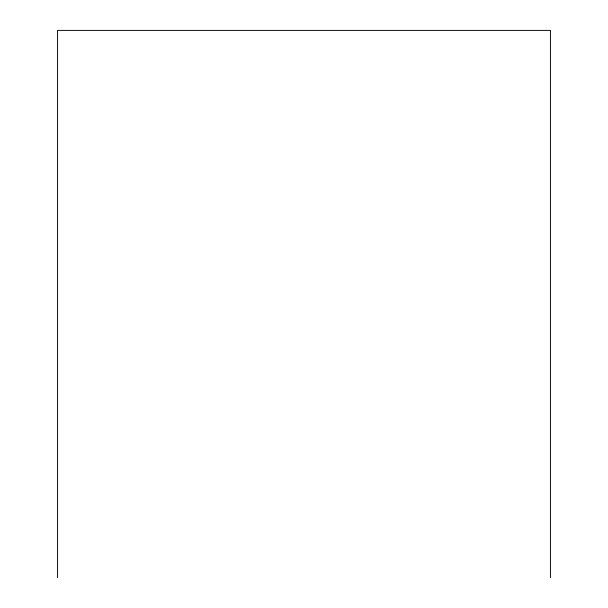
<?xml version="1.0" encoding="UTF-8"?>
<svg xmlns="http://www.w3.org/2000/svg" width="608" height="608" viewBox="0 0 608 608"><rect width="100%" height="100%" fill="white"/><g stroke="black" fill="none" stroke-linecap="round" stroke-linejoin="round"><path stroke-width="0.91" d="M550.445 577.6L550.445 30.4L57.555 30.4L57.555 577.6"/></g></svg>
